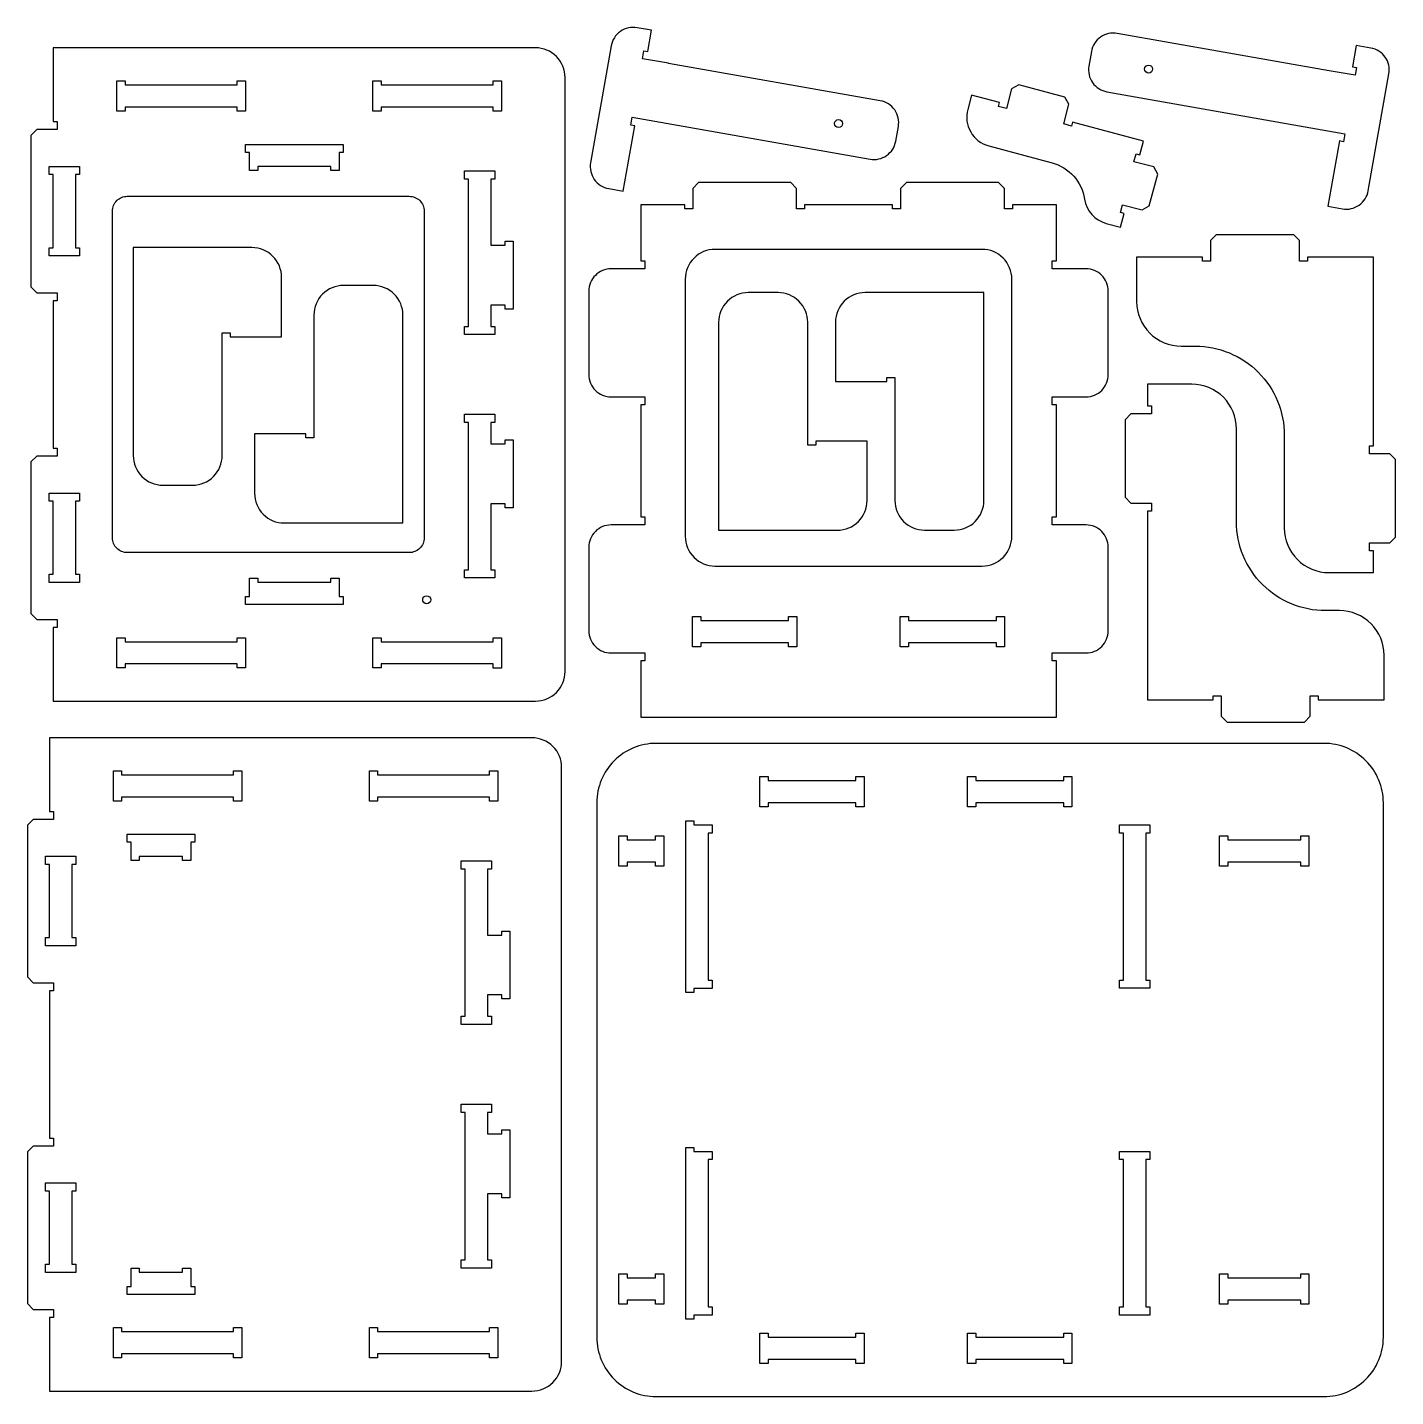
# Model space of a CAD drawing. Header units: inches. Extents: x 40.1 to 86.2, y 46.7 to 92.8.
import ezdxf

# ---------------------------------------------------------------- set-up
doc = ezdxf.new("R2010")
doc.units = ezdxf.units.IN
doc.layers.get('0').update_dxf_attribs({"linetype": 'CONTINUOUS'})

msp = doc.modelspace()

# ---------------------------------------------------------------- linework, layer by layer
msp.add_line((80.535, 69.457), (80.338, 69.654))
for points in [[(60.491, 89.825), (68.507, 88.411, 0.414214), (69.376, 89.019), (69.462, 89.509, 0.414214), (68.854, 90.377), (61.714, 91.636), (61.715, 91.64), (60.838, 91.794), (60.885, 92.06), (61.023, 92.036), (61.149, 92.751), (60.657, 92.838, 0.414214), (59.788, 92.23), (59.093, 88.291, 0.414214), (59.702, 87.422), (60.194, 87.335), (60.582, 89.534), (60.444, 89.559)], [(76.488, 90.68), (84.504, 89.267), (84.457, 89.001), (84.319, 89.025), (83.931, 86.826), (84.424, 86.739, 0.414214), (85.293, 87.347), (85.987, 91.286, 0.414214), (85.379, 92.155), (84.887, 92.242), (84.76, 91.526), (84.898, 91.502), (84.851, 91.236), (83.975, 91.391), (83.974, 91.388), (76.834, 92.646, 0.414214), (75.966, 92.038), (75.879, 91.549, 0.414214)], [(40.235, 73.108), (40.432, 72.911), (41.12, 72.911), (41.12, 72.641), (40.985, 72.641), (40.985, 70.161), (57.235, 70.161, 0.414214), (58.235, 71.161), (58.235, 91.161, 0.414214), (57.235, 92.161), (40.985, 92.161), (40.985, 89.681), (41.12, 89.681), (41.12, 89.411), (40.432, 89.411), (40.235, 89.214), (40.235, 84.108), (40.432, 83.911), (41.12, 83.911), (41.12, 83.641), (40.985, 83.641), (40.985, 78.681), (41.12, 78.681), (41.12, 78.411), (40.432, 78.411), (40.235, 78.214)], [(75.21, 90.262), (75.071, 90.503), (73.519, 90.919), (73.278, 90.78), (73.1, 90.115), (72.839, 90.185), (72.874, 90.316), (71.928, 90.569), (71.798, 90.086, 0.414214), (72.506, 88.861), (74.639, 88.29, -0.298217), (75.734, 87.065, 0.298217), (76.464, 86.248), (76.947, 86.118), (77.071, 86.582), (76.941, 86.617), (77.011, 86.878), (77.675, 86.7), (77.916, 86.839), (78.203, 87.908), (78.064, 88.149), (77.399, 88.327), (77.469, 88.588), (77.599, 88.553), (77.723, 89.016), (75.328, 89.658), (75.293, 89.528), (75.032, 89.598)], [(62.731, 87.625), (62.534, 87.428), (62.534, 86.735), (62.264, 86.735), (62.264, 86.875), (60.784, 86.875), (60.784, 84.989), (60.924, 84.989), (60.924, 84.719), (59.784, 84.719, 0.414214), (59.034, 83.969), (59.034, 81.157, 0.414214), (59.784, 80.407), (60.924, 80.407), (60.924, 80.137), (60.784, 80.137), (60.784, 76.364), (60.924, 76.364), (60.924, 76.094), (59.784, 76.094, 0.414214), (59.034, 75.344), (59.034, 72.532, 0.414214), (59.784, 71.782), (60.924, 71.782), (60.924, 71.512), (60.784, 71.512), (60.784, 69.625), (74.784, 69.625), (74.784, 71.512), (74.644, 71.512), (74.644, 71.782), (75.784, 71.782, 0.414214), (76.534, 72.532), (76.534, 75.344, 0.414214), (75.784, 76.094), (74.644, 76.094), (74.644, 76.364), (74.784, 76.364), (74.784, 80.137), (74.644, 80.137), (74.644, 80.407), (75.784, 80.407, 0.414214), (76.534, 81.157), (76.534, 83.969, 0.414214), (75.784, 84.719), (74.644, 84.719), (74.644, 84.989), (74.784, 84.989), (74.784, 86.875), (73.304, 86.875), (73.304, 86.735), (73.034, 86.735), (73.034, 87.428), (72.837, 87.625), (69.731, 87.625), (69.534, 87.428), (69.534, 86.735), (69.264, 86.735), (69.264, 86.875), (66.304, 86.875), (66.304, 86.735), (66.034, 86.735), (66.034, 87.428), (65.837, 87.625)], [(43.485, 87.161), (52.985, 87.161, -0.414214), (53.485, 86.661), (53.485, 75.661, -0.414214), (52.985, 75.161), (43.485, 75.161, -0.414214), (42.985, 75.661), (42.985, 86.661, -0.414214)], [(86.215, 78.293), (86.018, 78.49), (85.33, 78.49), (85.33, 78.76), (85.465, 78.76), (85.465, 85.115), (83.247, 85.115), (83.247, 84.98), (82.977, 84.98), (82.977, 85.668), (82.781, 85.865), (80.174, 85.865), (79.977, 85.668), (79.977, 84.98), (79.707, 84.98), (79.707, 85.115), (77.49, 85.115), (77.49, 83.615, 0.414214), (78.99, 82.115), (79.465, 82.115, -0.414214), (82.465, 79.115), (82.465, 75.99, 0.414214), (83.965, 74.49), (85.465, 74.49), (85.465, 75.22), (85.33, 75.22), (85.33, 75.49), (86.018, 75.49), (86.215, 75.687)], [(45.683, 77.432, 0.414214), (46.683, 78.432), (46.683, 82.567), (46.953, 82.567), (46.953, 82.432), (48.683, 82.432), (48.683, 84.432, 0.414214), (47.683, 85.432), (43.683, 85.432), (43.683, 78.432, 0.414214), (44.683, 77.432)], [(62.284, 75.709, 0.414214), (63.284, 74.709), (72.284, 74.709, 0.414214), (73.284, 75.709), (73.284, 84.375, 0.414214), (72.284, 85.375), (63.284, 85.375, 0.414214), (62.284, 84.375)], [(52.771, 83.159, 0.414214), (51.771, 84.159), (50.771, 84.159, 0.414214), (49.771, 83.159), (49.771, 79.024), (49.501, 79.024), (49.501, 79.159), (47.771, 79.159), (47.771, 77.159, 0.414214), (48.771, 76.159), (52.771, 76.159)], [(64.407, 83.917, 0.414214), (63.407, 82.917), (63.407, 75.917), (67.407, 75.917, 0.414214), (68.407, 76.917), (68.407, 78.917), (66.677, 78.917), (66.677, 78.782), (66.407, 78.782), (66.407, 82.917, 0.414214), (65.407, 83.917)], [(71.344, 75.919, 0.414214), (72.344, 76.919), (72.344, 83.919), (68.344, 83.919, 0.414214), (67.344, 82.919), (67.344, 80.919), (69.074, 80.919), (69.074, 81.054), (69.344, 81.054), (69.344, 76.919, 0.414214), (70.344, 75.919)], [(77.101, 77.029), (77.297, 76.832), (77.986, 76.832), (77.986, 76.562), (77.851, 76.562), (77.851, 70.207), (80.068, 70.207), (80.068, 70.342), (80.338, 70.342), (80.338, 69.654), (80.535, 69.457), (83.141, 69.457), (83.338, 69.654), (83.338, 70.342), (83.608, 70.342), (83.608, 70.207), (85.825, 70.207), (85.825, 71.707, 0.414214), (84.325, 73.207), (83.851, 73.207, -0.414214), (80.851, 76.207), (80.851, 79.332, 0.414214), (79.351, 80.832), (77.851, 80.832), (77.851, 80.102), (77.986, 80.102), (77.986, 79.832), (77.297, 79.832), (77.101, 79.635)], [(40.118, 49.873), (40.315, 49.676), (41.003, 49.676), (41.003, 49.406), (40.868, 49.406), (40.868, 46.926), (57.118, 46.926, 0.414214), (58.118, 47.926), (58.118, 67.926, 0.414214), (57.118, 68.926), (40.868, 68.926), (40.868, 66.446), (41.003, 66.446), (41.003, 66.176), (40.315, 66.176), (40.118, 65.979), (40.118, 60.873), (40.315, 60.676), (41.003, 60.676), (41.003, 60.406), (40.868, 60.406), (40.868, 55.446), (41.003, 55.446), (41.003, 55.176), (40.315, 55.176), (40.118, 54.979)], [(59.301, 66.738), (59.301, 48.738, 0.414214), (61.301, 46.738), (83.801, 46.738, 0.414214), (85.801, 48.738), (85.801, 66.738, 0.414214), (83.801, 68.738), (61.301, 68.738, 0.414214)]]:
    msp.add_lwpolyline(points, format="xyb", close=True)
for points in [[(43.134, 90.026), (43.134, 91.046), (43.411, 91.046), (43.411, 90.911), (47.184, 90.911), (47.184, 91.046), (47.462, 91.046), (47.462, 90.026), (47.184, 90.026), (47.184, 90.161), (43.411, 90.161), (43.411, 90.026)], [(51.759, 90.026), (51.759, 91.046), (52.036, 91.046), (52.036, 90.911), (55.809, 90.911), (55.809, 91.046), (56.087, 91.046), (56.087, 90.026), (55.809, 90.026), (55.809, 90.161), (52.036, 90.161), (52.036, 90.026)], [(50.618, 88.641), (50.618, 88.026), (50.34, 88.026), (50.34, 88.161), (47.88, 88.161), (47.88, 88.026), (47.602, 88.026), (47.602, 88.641), (47.467, 88.641), (47.467, 88.911), (50.758, 88.911), (50.758, 88.641)], [(40.85, 88.169), (41.87, 88.169), (41.87, 87.891), (41.735, 87.891), (41.735, 85.431), (41.87, 85.431), (41.87, 85.153), (40.85, 85.153), (40.85, 85.431), (40.985, 85.431), (40.985, 87.891), (40.85, 87.891)], [(55.735, 82.781), (55.87, 82.781), (55.87, 82.503), (54.85, 82.503), (54.85, 82.781), (54.985, 82.781), (54.985, 87.741), (54.85, 87.741), (54.85, 88.019), (55.87, 88.019), (55.87, 87.741), (55.735, 87.741), (55.735, 85.515), (56.215, 85.515), (56.215, 85.65), (56.485, 85.65), (56.485, 83.365), (56.215, 83.365), (56.215, 83.5), (55.735, 83.5)], [(54.85, 79.819), (54.985, 79.819), (54.985, 79.822), (55.735, 79.822), (55.735, 79.819), (55.87, 79.819), (55.87, 79.541), (55.735, 79.541), (55.735, 78.822), (56.215, 78.822), (56.215, 78.957), (56.485, 78.957), (56.485, 76.671), (56.215, 76.671), (56.215, 76.806), (55.735, 76.806), (55.735, 74.581), (55.87, 74.581), (55.87, 74.311), (54.85, 74.311), (54.85, 74.581), (54.985, 74.581), (54.985, 79.541), (54.85, 79.541)], [(41.87, 74.153), (40.85, 74.153), (40.85, 74.431), (40.985, 74.431), (40.985, 76.891), (40.85, 76.891), (40.85, 77.169), (41.87, 77.169), (41.87, 76.891), (41.735, 76.891), (41.735, 74.431), (41.87, 74.431)], [(50.618, 73.681), (50.753, 73.681), (50.753, 73.411), (47.467, 73.411), (47.467, 73.681), (47.602, 73.681), (47.602, 74.296), (47.88, 74.296), (47.88, 74.161), (50.34, 74.161), (50.34, 74.296), (50.618, 74.296)], [(66.042, 73.015), (66.042, 71.985), (65.764, 71.985), (65.764, 72.125), (62.804, 72.125), (62.804, 71.985), (62.526, 71.985), (62.526, 73.015), (62.804, 73.015), (62.804, 72.875), (65.764, 72.875), (65.764, 73.015)], [(73.042, 73.015), (73.042, 71.985), (72.764, 71.985), (72.764, 72.125), (69.804, 72.125), (69.804, 71.985), (69.526, 71.985), (69.526, 73.015), (69.804, 73.015), (69.804, 72.875), (72.764, 72.875), (72.764, 73.015)], [(47.462, 72.296), (47.462, 71.276), (47.184, 71.276), (47.184, 71.411), (43.411, 71.411), (43.411, 71.276), (43.134, 71.276), (43.134, 72.296), (43.411, 72.296), (43.411, 72.161), (47.184, 72.161), (47.184, 72.296)], [(51.759, 71.276), (51.759, 72.296), (52.036, 72.296), (52.036, 72.161), (55.809, 72.161), (55.809, 72.296), (56.087, 72.296), (56.087, 71.275), (55.809, 71.275), (55.809, 71.411), (52.036, 71.411), (52.036, 71.276)], [(47.345, 67.811), (47.345, 66.791), (47.067, 66.791), (47.067, 66.926), (43.294, 66.926), (43.294, 66.791), (43.016, 66.791), (43.016, 67.811), (43.294, 67.811), (43.294, 67.676), (47.067, 67.676), (47.067, 67.811)], [(55.97, 67.812), (55.97, 66.791), (55.692, 66.791), (55.692, 66.926), (51.919, 66.926), (51.919, 66.791), (51.641, 66.791), (51.641, 67.811), (51.919, 67.811), (51.919, 67.676), (55.692, 67.676), (55.692, 67.812)], [(64.793, 66.603), (64.793, 67.623), (65.071, 67.623), (65.071, 67.488), (68.031, 67.488), (68.031, 67.623), (68.309, 67.623), (68.309, 66.603), (68.031, 66.603), (68.031, 66.738), (65.071, 66.738), (65.071, 66.603)], [(71.793, 66.603), (71.793, 67.623), (72.071, 67.623), (72.071, 67.488), (75.031, 67.488), (75.031, 67.623), (75.309, 67.623), (75.309, 66.603), (75.031, 66.603), (75.031, 66.738), (72.071, 66.738), (72.071, 66.603)], [(62.571, 66.131), (62.571, 65.996), (63.186, 65.996), (63.186, 65.718), (63.051, 65.718), (63.051, 60.758), (63.186, 60.758), (63.186, 60.48), (62.571, 60.48), (62.571, 60.345), (62.301, 60.345), (62.301, 66.131)], [(77.936, 60.488), (76.916, 60.488), (76.916, 60.758), (77.051, 60.758), (77.051, 65.718), (76.916, 65.718), (76.916, 65.996), (77.936, 65.996), (77.936, 65.718), (77.801, 65.718), (77.801, 60.758), (77.936, 60.758)], [(43.61, 65.406), (43.475, 65.406), (43.475, 65.676), (45.761, 65.676), (45.761, 65.406), (45.626, 65.406), (45.626, 64.791), (45.348, 64.791), (45.348, 64.926), (43.888, 64.926), (43.888, 64.791), (43.61, 64.791)], [(61.559, 65.623), (61.559, 64.603), (61.281, 64.603), (61.281, 64.738), (60.321, 64.738), (60.321, 64.603), (60.043, 64.603), (60.043, 65.623), (60.321, 65.623), (60.321, 65.488), (61.281, 65.488), (61.281, 65.623)], [(80.281, 64.603), (80.281, 65.623), (80.558, 65.623), (80.558, 65.488), (83.018, 65.488), (83.018, 65.623), (83.296, 65.623), (83.296, 64.603), (83.018, 64.603), (83.018, 64.738), (80.558, 64.738), (80.558, 64.603)], [(40.733, 64.934), (41.753, 64.934), (41.753, 64.656), (41.618, 64.656), (41.618, 62.196), (41.753, 62.196), (41.753, 61.918), (40.733, 61.918), (40.733, 62.196), (40.868, 62.196), (40.868, 64.656), (40.733, 64.656)], [(54.733, 59.546), (54.868, 59.546), (54.868, 64.506), (54.733, 64.506), (54.733, 64.784), (55.753, 64.784), (55.753, 64.506), (55.618, 64.506), (55.618, 62.282), (56.098, 62.282), (56.098, 62.416), (56.368, 62.416), (56.368, 60.13), (56.098, 60.13), (56.098, 60.265), (55.618, 60.265), (55.618, 59.546), (55.753, 59.546), (55.753, 59.268), (55.618, 59.268), (55.618, 59.267), (54.868, 59.267), (54.868, 59.268), (54.733, 59.268)], [(54.868, 56.584), (54.868, 56.587), (55.618, 56.587), (55.618, 56.584), (55.753, 56.584), (55.753, 56.306), (55.618, 56.306), (55.618, 55.589), (56.098, 55.589), (56.098, 55.722), (56.368, 55.722), (56.368, 53.436), (56.098, 53.436), (56.098, 53.571), (55.618, 53.571), (55.618, 51.346), (55.753, 51.346), (55.753, 51.068), (54.733, 51.068), (54.733, 51.346), (54.868, 51.346), (54.868, 56.306), (54.733, 56.306), (54.733, 56.584)], [(62.571, 55.131), (62.571, 54.996), (63.186, 54.996), (63.186, 54.718), (63.051, 54.718), (63.051, 49.758), (63.186, 49.758), (63.186, 49.48), (62.571, 49.48), (62.571, 49.345), (62.301, 49.345), (62.301, 55.131)], [(76.916, 54.996), (77.936, 54.996), (77.936, 54.718), (77.801, 54.718), (77.801, 49.758), (77.936, 49.758), (77.936, 49.48), (76.916, 49.48), (76.916, 49.758), (77.051, 49.758), (77.051, 54.718), (76.916, 54.718)], [(41.753, 50.918), (40.733, 50.918), (40.733, 51.196), (40.868, 51.196), (40.868, 53.656), (40.733, 53.656), (40.733, 53.934), (41.753, 53.934), (41.753, 53.656), (41.618, 53.656), (41.618, 51.196), (41.753, 51.196)], [(45.626, 50.446), (45.761, 50.446), (45.761, 50.176), (43.475, 50.176), (43.475, 50.446), (43.61, 50.446), (43.61, 51.061), (43.888, 51.061), (43.888, 50.926), (45.348, 50.926), (45.348, 51.061), (45.626, 51.061)], [(60.043, 49.853), (60.043, 50.873), (60.321, 50.873), (60.321, 50.738), (61.281, 50.738), (61.281, 50.873), (61.559, 50.873), (61.559, 49.853), (61.281, 49.853), (61.281, 49.988), (60.321, 49.988), (60.321, 49.853)], [(83.296, 50.873), (83.296, 49.853), (83.018, 49.853), (83.018, 49.988), (80.558, 49.988), (80.558, 49.853), (80.281, 49.853), (80.281, 50.873), (80.558, 50.873), (80.558, 50.738), (83.018, 50.738), (83.018, 50.873)], [(47.067, 48.041), (47.067, 48.176), (43.294, 48.176), (43.294, 48.041), (43.016, 48.041), (43.016, 49.061), (43.294, 49.061), (43.294, 48.926), (47.067, 48.926), (47.067, 49.061), (47.345, 49.061), (47.345, 48.041)], [(51.919, 49.061), (51.919, 48.926), (55.692, 48.926), (55.692, 49.061), (55.97, 49.061), (55.97, 48.041), (55.692, 48.041), (55.692, 48.176), (51.919, 48.176), (51.919, 48.041), (51.641, 48.041), (51.641, 49.061)], [(68.309, 48.873), (68.309, 47.853), (68.031, 47.853), (68.031, 47.988), (65.071, 47.988), (65.071, 47.853), (64.793, 47.853), (64.793, 48.873), (65.071, 48.873), (65.071, 48.738), (68.031, 48.738), (68.031, 48.873)], [(71.793, 47.853), (71.793, 48.873), (72.071, 48.873), (72.071, 48.738), (75.031, 48.738), (75.031, 48.873), (75.309, 48.873), (75.309, 47.853), (75.031, 47.853), (75.031, 47.988), (72.071, 47.988), (72.071, 47.853)]]:
    msp.add_lwpolyline(points, close=True)
for centre in [(77.892, 91.446), (67.445, 89.612), (53.571, 73.575)]:
    msp.add_circle(centre, 0.135)

doc.saveas('drawing.dxf')
